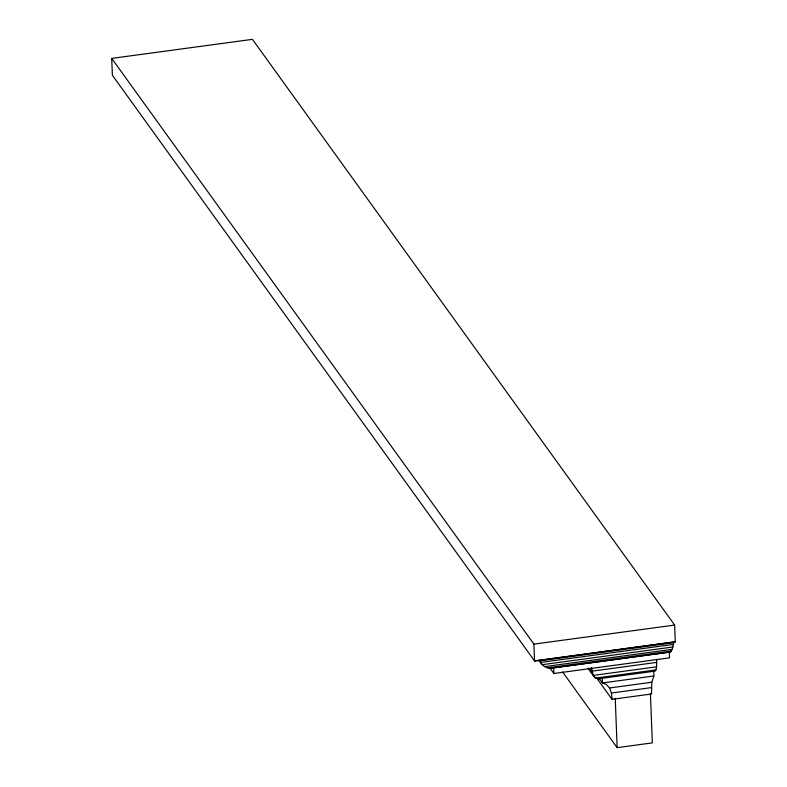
<?xml version="1.0" encoding="UTF-8"?>
<svg xmlns="http://www.w3.org/2000/svg" width="787" height="787" viewBox="0 0 787 787"><rect width="100%" height="100%" fill="white"/><g stroke="black" fill="none" stroke-linecap="round" stroke-linejoin="round"><path stroke-width="1.18" d="M588.155 668.438L595.375 678.099L598.533 678.778L654.971 671.144L655.984 669.904L656.574 666.835L656.712 659.437M596.959 678.404L612.04 699.328L651.538 693.986L651.803 682.25L653.899 675.994L653.682 670.386M539.341 660.696C541.918 665.959 547.762 669.442 553.615 667.888L670.416 651.99L672.246 649.344L673.731 642.704L675.285 641.907L674.636 625.075L252.44 39.35L111.715 58.395L112.364 75.237L534.56 660.952L675.285 641.907M598.533 678.778L600.373 678.06M674.439 641.828L534.56 660.952L533.911 644.12L111.715 58.395M533.911 644.12L674.636 625.075M537.049 660.431L539.243 660.903L673.731 642.704M673.219 644.464L541.013 662.359L539.243 660.903M672.934 646.993L542.223 664.681L539.577 660.362M544.594 666.619L672.246 649.344M547.329 667.819L671.4 651.026M550.359 668.242L670.416 651.99M549.523 667.524L553.832 673.495L669.53 657.843L669.324 652.226M656.643 662.408L592.296 671.114L590.142 668.124M656.574 666.835L593.191 675.413L591.499 667.524M655.984 669.904L595.375 678.099L588.194 668.143M653.899 675.994L602.419 682.959L598.828 677.981M602.252 678.473L602.419 682.959L606.433 684.542L609.502 687.976L651.803 682.25M609.502 687.976L611.41 693.022L651.429 687.602M562.567 671.941L617.136 747.65L652.325 742.889L650.426 693.573M611.41 693.022L612.04 699.328M615.247 698.335L617.136 747.65M553.615 667.888L553.832 673.495"/></g></svg>
